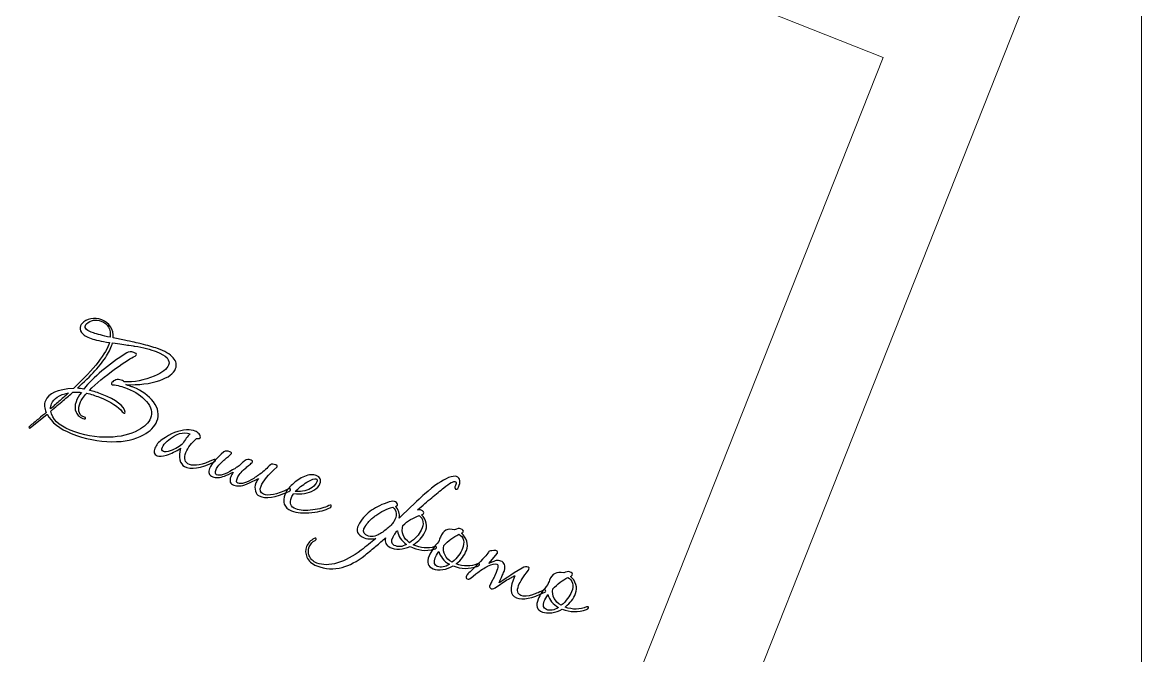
# Model space of a CAD drawing. Header units: centimetres. Extents: x -32 to 84, y -99 to 5.
# Drawn here: x -16.02 to -11, y -75.98 to -73.14 of the extents above; entities that cross this region are included whole.
import ezdxf

# ---------------------------------------------------------------- set-up
doc = ezdxf.new("R2010")
doc.units = ezdxf.units.CM
doc.header["$MEASUREMENT"] = 0
doc.layers.add('layer 1', color=7, linetype='Continuous')

msp = doc.modelspace()

# ---------------------------------------------------------------- linework, layer by layer
at = {"layer": 'layer 1', "color": 250, "lineweight": 18}
for points in [[(-30.00319, -65.6873), (-30.00319, -65.6873), (-11.00319, -65.6873), (-11.00319, -65.6873), (-11.00319, -65.6873), (-11.00319, -65.6873), (-11.00319, -84.6873), (-11.00319, -84.6873), (-11.00319, -84.6873), (-11.00319, -84.6873), (-30.00319, -84.6873), (-30.00319, -84.6873), (-30.00319, -84.6873), (-30.00319, -84.6873), (-30.00319, -65.6873), (-30.00319, -65.6873)], [(-18.00672, -70.40423), (-18.00672, -70.40423), (-11.49789, -72.98013), (-11.49789, -72.98013), (-11.49789, -72.98013), (-11.49789, -72.98013), (-14.44177, -80.41878), (-14.44177, -80.41878), (-14.44177, -80.41878), (-14.44177, -80.41878), (-20.9506, -77.84289), (-20.9506, -77.84289), (-20.9506, -77.84289), (-20.9506, -77.84289), (-18.00672, -70.40423), (-18.00672, -70.40423)], [(-17.74102, -71.09163), (-17.74102, -71.09163), (-12.16203, -73.29954), (-12.16203, -73.29954), (-12.16203, -73.29954), (-12.16203, -73.29954), (-14.36994, -78.87853), (-14.36994, -78.87853), (-14.36994, -78.87853), (-14.36994, -78.87853), (-19.94893, -76.67062), (-19.94893, -76.67062), (-19.94893, -76.67062), (-19.94893, -76.67062), (-17.74102, -71.09163), (-17.74102, -71.09163)]]:
    msp.add_open_spline(points, degree=3, knots=[0, 0, 0, 0, 0.2, 0.2, 0.2, 0.2, 0.4, 0.4, 0.4, 0.4, 0.6, 0.6, 0.6, 0.6, 1, 1, 1, 1], dxfattribs=at)
at = {"layer": 'layer 1', "color": 250}
for points, knots in [([(-15.47806, -74.99353), (-15.51522, -75.01414), (-15.56207, -75.02418), (-15.61861, -75.02366), (-15.61861, -75.02366), (-15.679, -75.02331), (-15.73991, -75.01097), (-15.80133, -74.98667), (-15.80133, -74.98667), (-15.85331, -74.9661), (-15.88933, -74.93712), (-15.90943, -74.89974), (-15.90943, -74.89974), (-15.90943, -74.89974), (-15.98508, -74.96186), (-15.98508, -74.96186), (-15.98508, -74.96186), (-15.9869, -74.96325), (-15.9885, -74.96304), (-15.98989, -74.96122), (-15.98989, -74.96122), (-15.99177, -74.95963), (-15.99175, -74.95796), (-15.98979, -74.95622), (-15.98979, -74.95622), (-15.97524, -74.9439), (-15.96159, -74.93249), (-15.94881, -74.92199), (-15.94881, -74.92199), (-15.93604, -74.91149), (-15.92427, -74.90165), (-15.91348, -74.89246), (-15.91348, -74.89246), (-15.92234, -74.87341), (-15.92359, -74.85588), (-15.91727, -74.8399), (-15.91727, -74.8399), (-15.90432, -74.80718), (-15.86252, -74.78863), (-15.79184, -74.78423), (-15.79184, -74.78423), (-15.69758, -74.69585), (-15.64373, -74.6272), (-15.63027, -74.57831), (-15.63027, -74.57831), (-15.66701, -74.57343), (-15.69435, -74.56765), (-15.7123, -74.56097), (-15.7123, -74.56097), (-15.73295, -74.55364), (-15.74717, -74.54444), (-15.75497, -74.53336), (-15.75497, -74.53336), (-15.76198, -74.52345), (-15.76347, -74.5134), (-15.75944, -74.50322), (-15.75944, -74.50322), (-15.75786, -74.49923), (-15.75569, -74.49587), (-15.75295, -74.49318), (-15.75295, -74.49318), (-15.74341, -74.48182), (-15.73039, -74.47468), (-15.71388, -74.47176), (-15.71388, -74.47176), (-15.69739, -74.46882), (-15.68096, -74.4706), (-15.6646, -74.47708), (-15.6646, -74.47708), (-15.62862, -74.49131), (-15.61154, -74.51824), (-15.61335, -74.55789), (-15.61335, -74.55789), (-15.61335, -74.55789), (-15.56268, -74.56848), (-15.56268, -74.56848), (-15.56268, -74.56848), (-15.52964, -74.57525), (-15.50469, -74.58072), (-15.48783, -74.58486), (-15.48783, -74.58486), (-15.47366, -74.58836), (-15.46055, -74.59188), (-15.4485, -74.59538), (-15.4485, -74.59538), (-15.43643, -74.5989), (-15.42516, -74.60231), (-15.4147, -74.60561), (-15.4147, -74.60561), (-15.38164, -74.61658), (-15.35814, -74.63052), (-15.34422, -74.64736), (-15.34422, -74.64736), (-15.33059, -74.66286), (-15.32707, -74.67896), (-15.33369, -74.69568), (-15.33369, -74.69568), (-15.34246, -74.71784), (-15.36603, -74.73542), (-15.40438, -74.74841), (-15.40438, -74.74841), (-15.4483, -74.76381), (-15.49891, -74.77006), (-15.55619, -74.76715), (-15.55619, -74.76715), (-15.55524, -74.76795), (-15.55331, -74.76891), (-15.55041, -74.77006), (-15.55041, -74.77006), (-15.54591, -74.77142), (-15.54144, -74.77288), (-15.537, -74.77443), (-15.537, -74.77443), (-15.53257, -74.77597), (-15.52817, -74.7776), (-15.52381, -74.77933), (-15.52381, -74.77933), (-15.48419, -74.795), (-15.45377, -74.81692), (-15.43255, -74.84509), (-15.43255, -74.84509), (-15.41089, -74.87425), (-15.40573, -74.90319), (-15.41709, -74.9319), (-15.41709, -74.9319), (-15.42659, -74.95589), (-15.44691, -74.97643), (-15.47806, -74.99353)], [0, 0, 0, 0, 0.030303, 0.030303, 0.030303, 0.030303, 0.0606061, 0.0606061, 0.0606061, 0.0606061, 0.0909091, 0.0909091, 0.0909091, 0.0909091, 0.1212121, 0.1212121, 0.1212121, 0.1212121, 0.1515152, 0.1515152, 0.1515152, 0.1515152, 0.1818182, 0.1818182, 0.1818182, 0.1818182, 0.2121212, 0.2121212, 0.2121212, 0.2121212, 0.2424242, 0.2424242, 0.2424242, 0.2424242, 0.2727273, 0.2727273, 0.2727273, 0.2727273, 0.3030303, 0.3030303, 0.3030303, 0.3030303, 0.3333333, 0.3333333, 0.3333333, 0.3333333, 0.3636364, 0.3636364, 0.3636364, 0.3636364, 0.3939394, 0.3939394, 0.3939394, 0.3939394, 0.4242424, 0.4242424, 0.4242424, 0.4242424, 0.4545455, 0.4545455, 0.4545455, 0.4545455, 0.4848485, 0.4848485, 0.4848485, 0.4848485, 0.5151515, 0.5151515, 0.5151515, 0.5151515, 0.5454545, 0.5454545, 0.5454545, 0.5454545, 0.5757576, 0.5757576, 0.5757576, 0.5757576, 0.6060606, 0.6060606, 0.6060606, 0.6060606, 0.6363636, 0.6363636, 0.6363636, 0.6363636, 0.6666667, 0.6666667, 0.6666667, 0.6666667, 0.6969697, 0.6969697, 0.6969697, 0.6969697, 0.7272727, 0.7272727, 0.7272727, 0.7272727, 0.7575758, 0.7575758, 0.7575758, 0.7575758, 0.7878788, 0.7878788, 0.7878788, 0.7878788, 0.8181818, 0.8181818, 0.8181818, 0.8181818, 0.8484848, 0.8484848, 0.8484848, 0.8484848, 0.8787879, 0.8787879, 0.8787879, 0.8787879, 0.9090909, 0.9090909, 0.9090909, 0.9090909, 0.9393939, 0.9393939, 0.9393939, 0.9393939, 1, 1, 1, 1]), ([(-15.62621, -74.55532), (-15.62394, -74.5188), (-15.63772, -74.49465), (-15.66752, -74.48285), (-15.66752, -74.48285), (-15.69224, -74.47307), (-15.71382, -74.47714), (-15.73226, -74.49506), (-15.73226, -74.49506), (-15.73471, -74.49704), (-15.73645, -74.49929), (-15.73745, -74.50184), (-15.73745, -74.50184), (-15.74263, -74.51492), (-15.73087, -74.52608), (-15.70216, -74.53535), (-15.70216, -74.53535), (-15.69366, -74.53829), (-15.68321, -74.54137), (-15.67083, -74.5446), (-15.67083, -74.5446), (-15.65844, -74.54782), (-15.64357, -74.55139), (-15.62621, -74.55532)], [0, 0, 0, 0, 0.1428571, 0.1428571, 0.1428571, 0.1428571, 0.2857143, 0.2857143, 0.2857143, 0.2857143, 0.4285714, 0.4285714, 0.4285714, 0.4285714, 0.5714286, 0.5714286, 0.5714286, 0.5714286, 0.7142857, 0.7142857, 0.7142857, 0.7142857, 1, 1, 1, 1]), ([(-15.77398, -74.78373), (-15.76535, -74.78421), (-15.75575, -74.78548), (-15.74522, -74.78754), (-15.74522, -74.78754), (-15.70115, -74.73353), (-15.637, -74.67926), (-15.55279, -74.62472), (-15.55279, -74.62472), (-15.54331, -74.61881), (-15.53257, -74.61822), (-15.52057, -74.62297), (-15.52057, -74.62297), (-15.51148, -74.62657), (-15.5078, -74.63055), (-15.50953, -74.63491), (-15.50953, -74.63491), (-15.51025, -74.63673), (-15.51213, -74.6383), (-15.51518, -74.63961), (-15.51518, -74.63961), (-15.5314, -74.64664), (-15.56041, -74.66522), (-15.60218, -74.69535), (-15.60218, -74.69535), (-15.65154, -74.73088), (-15.69073, -74.7635), (-15.71973, -74.79323), (-15.71973, -74.79323), (-15.71007, -74.79536), (-15.70058, -74.79796), (-15.69129, -74.80101), (-15.69129, -74.80101), (-15.68199, -74.80406), (-15.67261, -74.80746), (-15.66316, -74.8112), (-15.66316, -74.8112), (-15.59919, -74.83651), (-15.56476, -74.86317), (-15.55987, -74.89117), (-15.55987, -74.89117), (-15.55971, -74.89501), (-15.56134, -74.89647), (-15.56476, -74.89554), (-15.56476, -74.89554), (-15.56802, -74.89425), (-15.57065, -74.89237), (-15.57261, -74.8899), (-15.57261, -74.8899), (-15.58903, -74.86659), (-15.62305, -74.84473), (-15.67465, -74.82431), (-15.67465, -74.82431), (-15.68447, -74.82042), (-15.69411, -74.81692), (-15.7036, -74.81379), (-15.7036, -74.81379), (-15.71307, -74.81067), (-15.72247, -74.80811), (-15.73177, -74.80612), (-15.73177, -74.80612), (-15.7468, -74.82287), (-15.75662, -74.83705), (-15.76122, -74.84868), (-15.76122, -74.84868), (-15.76691, -74.86198), (-15.7689, -74.87444), (-15.76718, -74.88604), (-15.76718, -74.88604), (-15.7654, -74.89852), (-15.75923, -74.90685), (-15.74869, -74.91102), (-15.74869, -74.91102), (-15.74615, -74.91202), (-15.74408, -74.91264), (-15.74248, -74.91285), (-15.74248, -74.91285), (-15.73732, -74.91363), (-15.73554, -74.91602), (-15.73712, -74.92002), (-15.73712, -74.92002), (-15.7377, -74.92147), (-15.73958, -74.92198), (-15.74277, -74.92156), (-15.74277, -74.92156), (-15.76102, -74.9156), (-15.77328, -74.9057), (-15.77957, -74.89186), (-15.77957, -74.89186), (-15.78587, -74.87802), (-15.78593, -74.86223), (-15.77975, -74.8445), (-15.77975, -74.8445), (-15.77522, -74.832), (-15.76733, -74.81789), (-15.75606, -74.80218), (-15.75606, -74.80218), (-15.76208, -74.80147), (-15.76822, -74.80104), (-15.77446, -74.80088), (-15.77446, -74.80088), (-15.78071, -74.80072), (-15.78713, -74.80102), (-15.79374, -74.80177), (-15.79374, -74.80177), (-15.80646, -74.8127), (-15.82109, -74.8252), (-15.83759, -74.83927), (-15.83759, -74.83927), (-15.85408, -74.85334), (-15.87264, -74.8689), (-15.89325, -74.88597), (-15.89325, -74.88597), (-15.8871, -74.92245), (-15.85822, -74.9509), (-15.8066, -74.97133), (-15.8066, -74.97133), (-15.74773, -74.99463), (-15.68959, -75.00546), (-15.63218, -75.00379), (-15.63218, -75.00379), (-15.58073, -75.0023), (-15.537, -74.99164), (-15.501, -74.97184), (-15.501, -74.97184), (-15.47217, -74.95635), (-15.45373, -74.93843), (-15.44567, -74.91808), (-15.44567, -74.91808), (-15.43604, -74.89373), (-15.44227, -74.86856), (-15.46435, -74.84259), (-15.46435, -74.84259), (-15.48469, -74.81857), (-15.51321, -74.79929), (-15.54992, -74.78476), (-15.54992, -74.78476), (-15.57208, -74.77599), (-15.59406, -74.77044), (-15.61584, -74.76813), (-15.61584, -74.76813), (-15.62065, -74.76749), (-15.62224, -74.76518), (-15.62066, -74.76118), (-15.62066, -74.76118), (-15.6198, -74.75899), (-15.61806, -74.75674), (-15.61547, -74.7544), (-15.61547, -74.7544), (-15.61286, -74.75207), (-15.60987, -74.7501), (-15.6065, -74.7485), (-15.6065, -74.7485), (-15.60313, -74.74689), (-15.59942, -74.74573), (-15.59535, -74.74502), (-15.59535, -74.74502), (-15.59129, -74.74432), (-15.58737, -74.74451), (-15.58359, -74.74558), (-15.58359, -74.74558), (-15.57408, -74.74808), (-15.56767, -74.75104), (-15.5644, -74.75444), (-15.5644, -74.75444), (-15.51939, -74.75755), (-15.47424, -74.74914), (-15.42895, -74.72922), (-15.42895, -74.72922), (-15.39293, -74.71364), (-15.37154, -74.6973), (-15.36478, -74.68022), (-15.36478, -74.68022), (-15.35586, -74.65768), (-15.37431, -74.63736), (-15.42009, -74.61924), (-15.42009, -74.61924), (-15.43297, -74.61457), (-15.44748, -74.61007), (-15.46364, -74.60578), (-15.46364, -74.60578), (-15.4798, -74.60149), (-15.49758, -74.59782), (-15.51697, -74.59476), (-15.51697, -74.59476), (-15.51785, -74.59484), (-15.52659, -74.59359), (-15.54323, -74.591), (-15.54323, -74.591), (-15.55986, -74.58841), (-15.58433, -74.58492), (-15.61665, -74.58054), (-15.61665, -74.58054), (-15.62108, -74.59812), (-15.62982, -74.61758), (-15.64289, -74.63888), (-15.64289, -74.63888), (-15.6688, -74.67992), (-15.71249, -74.7282), (-15.77398, -74.78373)], [0, 0, 0, 0, 0.0196078, 0.0196078, 0.0196078, 0.0196078, 0.0392157, 0.0392157, 0.0392157, 0.0392157, 0.0588235, 0.0588235, 0.0588235, 0.0588235, 0.0784314, 0.0784314, 0.0784314, 0.0784314, 0.0980392, 0.0980392, 0.0980392, 0.0980392, 0.1176471, 0.1176471, 0.1176471, 0.1176471, 0.1372549, 0.1372549, 0.1372549, 0.1372549, 0.1568627, 0.1568627, 0.1568627, 0.1568627, 0.1764706, 0.1764706, 0.1764706, 0.1764706, 0.1960784, 0.1960784, 0.1960784, 0.1960784, 0.2156863, 0.2156863, 0.2156863, 0.2156863, 0.2352941, 0.2352941, 0.2352941, 0.2352941, 0.254902, 0.254902, 0.254902, 0.254902, 0.2745098, 0.2745098, 0.2745098, 0.2745098, 0.2941176, 0.2941176, 0.2941176, 0.2941176, 0.3137255, 0.3137255, 0.3137255, 0.3137255, 0.3333333, 0.3333333, 0.3333333, 0.3333333, 0.3529412, 0.3529412, 0.3529412, 0.3529412, 0.372549, 0.372549, 0.372549, 0.372549, 0.3921569, 0.3921569, 0.3921569, 0.3921569, 0.4117647, 0.4117647, 0.4117647, 0.4117647, 0.4313725, 0.4313725, 0.4313725, 0.4313725, 0.4509804, 0.4509804, 0.4509804, 0.4509804, 0.4705882, 0.4705882, 0.4705882, 0.4705882, 0.4901961, 0.4901961, 0.4901961, 0.4901961, 0.5098039, 0.5098039, 0.5098039, 0.5098039, 0.5294118, 0.5294118, 0.5294118, 0.5294118, 0.5490196, 0.5490196, 0.5490196, 0.5490196, 0.5686275, 0.5686275, 0.5686275, 0.5686275, 0.5882353, 0.5882353, 0.5882353, 0.5882353, 0.6078431, 0.6078431, 0.6078431, 0.6078431, 0.627451, 0.627451, 0.627451, 0.627451, 0.6470588, 0.6470588, 0.6470588, 0.6470588, 0.6666667, 0.6666667, 0.6666667, 0.6666667, 0.6862745, 0.6862745, 0.6862745, 0.6862745, 0.7058824, 0.7058824, 0.7058824, 0.7058824, 0.7254902, 0.7254902, 0.7254902, 0.7254902, 0.745098, 0.745098, 0.745098, 0.745098, 0.7647059, 0.7647059, 0.7647059, 0.7647059, 0.7843137, 0.7843137, 0.7843137, 0.7843137, 0.8039216, 0.8039216, 0.8039216, 0.8039216, 0.8235294, 0.8235294, 0.8235294, 0.8235294, 0.8431373, 0.8431373, 0.8431373, 0.8431373, 0.8627451, 0.8627451, 0.8627451, 0.8627451, 0.8823529, 0.8823529, 0.8823529, 0.8823529, 0.9019608, 0.9019608, 0.9019608, 0.9019608, 0.9215686, 0.9215686, 0.9215686, 0.9215686, 0.9411765, 0.9411765, 0.9411765, 0.9411765, 0.9607843, 0.9607843, 0.9607843, 0.9607843, 1, 1, 1, 1]), ([(-15.81375, -74.80457), (-15.85495, -74.81306), (-15.88043, -74.82967), (-15.89022, -74.85438), (-15.89022, -74.85438), (-15.8928, -74.86092), (-15.89402, -74.86822), (-15.89384, -74.87628), (-15.89384, -74.87628), (-15.87901, -74.86324), (-15.86483, -74.85077), (-15.8513, -74.83889), (-15.8513, -74.83889), (-15.83777, -74.82701), (-15.82525, -74.81557), (-15.81375, -74.80457)], [0, 0, 0, 0, 0.2, 0.2, 0.2, 0.2, 0.4, 0.4, 0.4, 0.4, 0.6, 0.6, 0.6, 0.6, 1, 1, 1, 1]), ([(-15.1609, -75.11463), (-15.22126, -75.14287), (-15.26569, -75.14946), (-15.2942, -75.1344), (-15.2942, -75.1344), (-15.30358, -75.12942), (-15.31029, -75.11983), (-15.31433, -75.10562), (-15.31433, -75.10562), (-15.31781, -75.08996), (-15.31678, -75.07249), (-15.31126, -75.05324), (-15.31126, -75.05324), (-15.32191, -75.05995), (-15.33232, -75.06581), (-15.3425, -75.07083), (-15.3425, -75.07083), (-15.35268, -75.07584), (-15.36306, -75.08003), (-15.37364, -75.08341), (-15.37364, -75.08341), (-15.39278, -75.08929), (-15.40708, -75.09035), (-15.41653, -75.08661), (-15.41653, -75.08661), (-15.42997, -75.08129), (-15.43332, -75.0701), (-15.42655, -75.05301), (-15.42655, -75.05301), (-15.4208, -75.03847), (-15.40975, -75.02541), (-15.39338, -75.0138), (-15.39338, -75.0138), (-15.35552, -74.98717), (-15.31914, -74.97277), (-15.28424, -74.97062), (-15.28424, -74.97062), (-15.26921, -74.96984), (-15.25625, -74.97161), (-15.24536, -74.97592), (-15.24536, -74.97592), (-15.24244, -74.97707), (-15.23944, -74.97878), (-15.23635, -74.98105), (-15.23635, -74.98105), (-15.23325, -74.98333), (-15.23049, -74.9859), (-15.22804, -74.98876), (-15.22804, -74.98876), (-15.2256, -74.99161), (-15.22382, -74.99453), (-15.22268, -74.99749), (-15.22268, -74.99749), (-15.22155, -75.00047), (-15.22155, -75.00341), (-15.2227, -75.00632), (-15.2227, -75.00632), (-15.22313, -75.00741), (-15.22417, -75.00815), (-15.22579, -75.00856), (-15.22579, -75.00856), (-15.22743, -75.00897), (-15.22917, -75.00912), (-15.23102, -75.00902), (-15.23102, -75.00902), (-15.23287, -75.00891), (-15.23467, -75.00894), (-15.23641, -75.00909), (-15.23641, -75.00909), (-15.23816, -75.00924), (-15.2391, -75.0095), (-15.23924, -75.00986), (-15.23924, -75.00986), (-15.26232, -75.02889), (-15.27825, -75.04949), (-15.28703, -75.07166), (-15.28703, -75.07166), (-15.29796, -75.09928), (-15.2927, -75.11733), (-15.27126, -75.12582), (-15.27126, -75.12582), (-15.24873, -75.13473), (-15.21344, -75.12789), (-15.1654, -75.10529), (-15.1654, -75.10529), (-15.16155, -75.10302), (-15.15837, -75.10239), (-15.15582, -75.1034), (-15.15582, -75.1034), (-15.15401, -75.10412), (-15.15359, -75.10575), (-15.1546, -75.1083), (-15.1546, -75.1083), (-15.15575, -75.11121), (-15.15785, -75.11332), (-15.1609, -75.11463)], [0, 0, 0, 0, 0.04, 0.04, 0.04, 0.04, 0.08, 0.08, 0.08, 0.08, 0.12, 0.12, 0.12, 0.12, 0.16, 0.16, 0.16, 0.16, 0.2, 0.2, 0.2, 0.2, 0.24, 0.24, 0.24, 0.24, 0.28, 0.28, 0.28, 0.28, 0.32, 0.32, 0.32, 0.32, 0.36, 0.36, 0.36, 0.36, 0.4, 0.4, 0.4, 0.4, 0.44, 0.44, 0.44, 0.44, 0.48, 0.48, 0.48, 0.48, 0.52, 0.52, 0.52, 0.52, 0.56, 0.56, 0.56, 0.56, 0.6, 0.6, 0.6, 0.6, 0.64, 0.64, 0.64, 0.64, 0.68, 0.68, 0.68, 0.68, 0.72, 0.72, 0.72, 0.72, 0.76, 0.76, 0.76, 0.76, 0.8, 0.8, 0.8, 0.8, 0.84, 0.84, 0.84, 0.84, 0.88, 0.88, 0.88, 0.88, 0.92, 0.92, 0.92, 0.92, 1, 1, 1, 1]), ([(-15.26816, -74.98896), (-15.29804, -74.97629), (-15.33237, -74.98709), (-15.37115, -75.02134), (-15.37115, -75.02134), (-15.38194, -75.03053), (-15.38911, -75.03966), (-15.39271, -75.04875), (-15.39271, -75.04875), (-15.39659, -75.05856), (-15.39509, -75.06483), (-15.38818, -75.06757), (-15.38818, -75.06757), (-15.38164, -75.07016), (-15.37138, -75.06918), (-15.35738, -75.06462), (-15.35738, -75.06462), (-15.33216, -75.05611), (-15.31347, -75.04501), (-15.30132, -75.03132), (-15.30132, -75.03132), (-15.29159, -75.01415), (-15.28053, -75.00003), (-15.26816, -74.98896)], [0, 0, 0, 0, 0.1428571, 0.1428571, 0.1428571, 0.1428571, 0.2857143, 0.2857143, 0.2857143, 0.2857143, 0.4285714, 0.4285714, 0.4285714, 0.4285714, 0.5714286, 0.5714286, 0.5714286, 0.5714286, 0.7142857, 0.7142857, 0.7142857, 0.7142857, 1, 1, 1, 1]), ([(-14.88013, -75.1381), (-14.91776, -75.17156), (-14.94118, -75.19992), (-14.95038, -75.22317), (-14.95038, -75.22317), (-14.95757, -75.24134), (-14.95389, -75.25331), (-14.93935, -75.25906), (-14.93935, -75.25906), (-14.91646, -75.26812), (-14.88016, -75.26085), (-14.83045, -75.23721), (-14.83045, -75.23721), (-14.82589, -75.23524), (-14.82251, -75.23468), (-14.82034, -75.23555), (-14.82034, -75.23555), (-14.81852, -75.23627), (-14.81812, -75.23789), (-14.81913, -75.24044), (-14.81913, -75.24044), (-14.82027, -75.24335), (-14.82255, -75.24538), (-14.82595, -75.24656), (-14.82595, -75.24656), (-14.88595, -75.27495), (-14.93027, -75.28178), (-14.95892, -75.26708), (-14.95892, -75.26708), (-14.96642, -75.2637), (-14.97185, -75.25671), (-14.97522, -75.24613), (-14.97522, -75.24613), (-14.97941, -75.23439), (-14.97883, -75.2218), (-14.9735, -75.20834), (-14.9735, -75.20834), (-14.97121, -75.20254), (-14.96757, -75.19598), (-14.96258, -75.18871), (-14.96258, -75.18871), (-15.00163, -75.20982), (-15.02978, -75.22096), (-15.04705, -75.22212), (-15.04705, -75.22212), (-15.05737, -75.22266), (-15.06579, -75.22164), (-15.07233, -75.21905), (-15.07233, -75.21905), (-15.08904, -75.21243), (-15.09366, -75.19968), (-15.08618, -75.18078), (-15.08618, -75.18078), (-15.08402, -75.17533), (-15.08024, -75.16841), (-15.07483, -75.16004), (-15.07483, -75.16004), (-15.10489, -75.17548), (-15.12725, -75.18365), (-15.14192, -75.18458), (-15.14192, -75.18458), (-15.15222, -75.18512), (-15.16064, -75.1841), (-15.16718, -75.18151), (-15.16718, -75.18151), (-15.18391, -75.17489), (-15.18852, -75.16214), (-15.18104, -75.14324), (-15.18104, -75.14324), (-15.17299, -75.12288), (-15.15152, -75.09838), (-15.11664, -75.06973), (-15.11664, -75.06973), (-15.11042, -75.06462), (-15.1015, -75.06437), (-15.08986, -75.06898), (-15.08986, -75.06898), (-15.08295, -75.07171), (-15.08142, -75.07526), (-15.08524, -75.07963), (-15.08524, -75.07963), (-15.09046, -75.08429), (-15.09569, -75.08874), (-15.10093, -75.09297), (-15.10093, -75.09297), (-15.10618, -75.0972), (-15.11141, -75.10165), (-15.11661, -75.10631), (-15.11661, -75.10631), (-15.1355, -75.12322), (-15.1471, -75.13712), (-15.15142, -75.14803), (-15.15142, -75.14803), (-15.15674, -75.16147), (-15.15612, -75.16949), (-15.14959, -75.17208), (-15.14959, -75.17208), (-15.13432, -75.17812), (-15.11046, -75.17096), (-15.07802, -75.15058), (-15.07802, -75.15058), (-15.07418, -75.14833), (-15.06994, -75.14559), (-15.06531, -75.14238), (-15.06531, -75.14238), (-15.06068, -75.13916), (-15.05529, -75.13563), (-15.04914, -75.13176), (-15.04914, -75.13176), (-15.04545, -75.12776), (-15.04123, -75.12374), (-15.03649, -75.11973), (-15.03649, -75.11973), (-15.03175, -75.11572), (-15.02685, -75.11157), (-15.02179, -75.10727), (-15.02179, -75.10727), (-15.01555, -75.10216), (-15.00663, -75.10192), (-14.995, -75.10652), (-14.995, -75.10652), (-14.9881, -75.10925), (-14.98656, -75.1128), (-14.99039, -75.11717), (-14.99039, -75.11717), (-14.9956, -75.12183), (-15.00083, -75.12629), (-15.00607, -75.13051), (-15.00607, -75.13051), (-15.01132, -75.13474), (-15.01655, -75.13919), (-15.02176, -75.14384), (-15.02176, -75.14384), (-15.04064, -75.16076), (-15.05224, -75.17467), (-15.05656, -75.18557), (-15.05656, -75.18557), (-15.06188, -75.19902), (-15.06127, -75.20703), (-15.05472, -75.20962), (-15.05472, -75.20962), (-15.03946, -75.21566), (-15.01561, -75.20849), (-14.98316, -75.18813), (-14.98316, -75.18813), (-14.97853, -75.18492), (-14.97389, -75.18171), (-14.96926, -75.1785), (-14.96926, -75.1785), (-14.96463, -75.17529), (-14.96, -75.17208), (-14.95537, -75.16887), (-14.95537, -75.16887), (-14.93857, -75.15617), (-14.92295, -75.14218), (-14.90848, -75.12688), (-14.90848, -75.12688), (-14.90247, -75.12338), (-14.89438, -75.12364), (-14.8842, -75.12767), (-14.8842, -75.12767), (-14.87875, -75.12983), (-14.8766, -75.13236), (-14.87775, -75.13527), (-14.87775, -75.13527), (-14.87804, -75.13599), (-14.87883, -75.13694), (-14.88013, -75.1381)], [0, 0, 0, 0, 0.0232558, 0.0232558, 0.0232558, 0.0232558, 0.0465116, 0.0465116, 0.0465116, 0.0465116, 0.0697674, 0.0697674, 0.0697674, 0.0697674, 0.0930233, 0.0930233, 0.0930233, 0.0930233, 0.1162791, 0.1162791, 0.1162791, 0.1162791, 0.1395349, 0.1395349, 0.1395349, 0.1395349, 0.1627907, 0.1627907, 0.1627907, 0.1627907, 0.1860465, 0.1860465, 0.1860465, 0.1860465, 0.2093023, 0.2093023, 0.2093023, 0.2093023, 0.2325581, 0.2325581, 0.2325581, 0.2325581, 0.255814, 0.255814, 0.255814, 0.255814, 0.2790698, 0.2790698, 0.2790698, 0.2790698, 0.3023256, 0.3023256, 0.3023256, 0.3023256, 0.3255814, 0.3255814, 0.3255814, 0.3255814, 0.3488372, 0.3488372, 0.3488372, 0.3488372, 0.372093, 0.372093, 0.372093, 0.372093, 0.3953488, 0.3953488, 0.3953488, 0.3953488, 0.4186047, 0.4186047, 0.4186047, 0.4186047, 0.4418605, 0.4418605, 0.4418605, 0.4418605, 0.4651163, 0.4651163, 0.4651163, 0.4651163, 0.4883721, 0.4883721, 0.4883721, 0.4883721, 0.5116279, 0.5116279, 0.5116279, 0.5116279, 0.5348837, 0.5348837, 0.5348837, 0.5348837, 0.5581395, 0.5581395, 0.5581395, 0.5581395, 0.5813953, 0.5813953, 0.5813953, 0.5813953, 0.6046512, 0.6046512, 0.6046512, 0.6046512, 0.627907, 0.627907, 0.627907, 0.627907, 0.6511628, 0.6511628, 0.6511628, 0.6511628, 0.6744186, 0.6744186, 0.6744186, 0.6744186, 0.6976744, 0.6976744, 0.6976744, 0.6976744, 0.7209302, 0.7209302, 0.7209302, 0.7209302, 0.744186, 0.744186, 0.744186, 0.744186, 0.7674419, 0.7674419, 0.7674419, 0.7674419, 0.7906977, 0.7906977, 0.7906977, 0.7906977, 0.8139535, 0.8139535, 0.8139535, 0.8139535, 0.8372093, 0.8372093, 0.8372093, 0.8372093, 0.8604651, 0.8604651, 0.8604651, 0.8604651, 0.8837209, 0.8837209, 0.8837209, 0.8837209, 0.9069767, 0.9069767, 0.9069767, 0.9069767, 0.9302326, 0.9302326, 0.9302326, 0.9302326, 0.9534884, 0.9534884, 0.9534884, 0.9534884, 1, 1, 1, 1]), ([(-14.64192, -75.32002), (-14.66133, -75.33084), (-14.68809, -75.33791), (-14.72219, -75.34123), (-14.72219, -75.34123), (-14.75991, -75.34522), (-14.79041, -75.3426), (-14.81366, -75.33339), (-14.81366, -75.33339), (-14.84746, -75.32002), (-14.85703, -75.29479), (-14.84236, -75.25773), (-14.84236, -75.25773), (-14.83704, -75.24428), (-14.82617, -75.23008), (-14.80974, -75.21515), (-14.80974, -75.21515), (-14.79289, -75.19912), (-14.77497, -75.18729), (-14.75598, -75.17968), (-14.75598, -75.17968), (-14.73446, -75.17096), (-14.71679, -75.16933), (-14.70298, -75.1748), (-14.70298, -75.1748), (-14.6848, -75.18199), (-14.67925, -75.1945), (-14.68629, -75.2123), (-14.68629, -75.2123), (-14.69061, -75.22321), (-14.69993, -75.23296), (-14.71427, -75.24158), (-14.71427, -75.24158), (-14.73919, -75.25567), (-14.76923, -75.2604), (-14.80437, -75.25573), (-14.80437, -75.25573), (-14.80827, -75.26134), (-14.81159, -75.26759), (-14.81432, -75.27449), (-14.81432, -75.27449), (-14.8241, -75.29921), (-14.81755, -75.3161), (-14.79464, -75.32517), (-14.79464, -75.32517), (-14.77647, -75.33236), (-14.75099, -75.33382), (-14.7182, -75.32957), (-14.7182, -75.32957), (-14.70311, -75.32754), (-14.68969, -75.32498), (-14.67794, -75.32185), (-14.67794, -75.32185), (-14.6662, -75.31872), (-14.65587, -75.31492), (-14.64696, -75.31047), (-14.64696, -75.31047), (-14.63717, -75.30593), (-14.63358, -75.30693), (-14.63617, -75.31347), (-14.63617, -75.31347), (-14.63703, -75.31565), (-14.63895, -75.31784), (-14.64192, -75.32002)], [0, 0, 0, 0, 0.0588235, 0.0588235, 0.0588235, 0.0588235, 0.1176471, 0.1176471, 0.1176471, 0.1176471, 0.1764706, 0.1764706, 0.1764706, 0.1764706, 0.2352941, 0.2352941, 0.2352941, 0.2352941, 0.2941176, 0.2941176, 0.2941176, 0.2941176, 0.3529412, 0.3529412, 0.3529412, 0.3529412, 0.4117647, 0.4117647, 0.4117647, 0.4117647, 0.4705882, 0.4705882, 0.4705882, 0.4705882, 0.5294118, 0.5294118, 0.5294118, 0.5294118, 0.5882353, 0.5882353, 0.5882353, 0.5882353, 0.6470588, 0.6470588, 0.6470588, 0.6470588, 0.7058824, 0.7058824, 0.7058824, 0.7058824, 0.7647059, 0.7647059, 0.7647059, 0.7647059, 0.8235294, 0.8235294, 0.8235294, 0.8235294, 0.8823529, 0.8823529, 0.8823529, 0.8823529, 1, 1, 1, 1]), ([(-14.72194, -75.22909), (-14.71043, -75.22019), (-14.70303, -75.21156), (-14.69972, -75.2032), (-14.69972, -75.2032), (-14.69713, -75.19666), (-14.69801, -75.19253), (-14.70237, -75.19081), (-14.70237, -75.19081), (-14.71001, -75.18778), (-14.72408, -75.19251), (-14.74457, -75.205), (-14.74457, -75.205), (-14.76484, -75.218), (-14.78239, -75.23207), (-14.79721, -75.24721), (-14.79721, -75.24721), (-14.76491, -75.24949), (-14.73982, -75.24345), (-14.72194, -75.22909)], [0, 0, 0, 0, 0.1666667, 0.1666667, 0.1666667, 0.1666667, 0.3333333, 0.3333333, 0.3333333, 0.3333333, 0.5, 0.5, 0.5, 0.5, 0.6666667, 0.6666667, 0.6666667, 0.6666667, 1, 1, 1, 1]), ([(-14.2271, -75.35052), (-14.2271, -75.35052), (-14.23048, -75.35107), (-14.23048, -75.35107), (-14.23048, -75.35107), (-14.22006, -75.36192), (-14.21334, -75.37467), (-14.2103, -75.38932), (-14.2103, -75.38932), (-14.20728, -75.40398), (-14.20908, -75.41755), (-14.21571, -75.43006), (-14.21571, -75.43006), (-14.22695, -75.4521), (-14.2438, -75.47022), (-14.26625, -75.48446), (-14.26625, -75.48446), (-14.26625, -75.48446), (-14.2682, -75.48622), (-14.2682, -75.48622), (-14.2682, -75.48622), (-14.23526, -75.50177), (-14.20335, -75.50451), (-14.17246, -75.49446), (-14.17246, -75.49446), (-14.17008, -75.49373), (-14.16779, -75.49379), (-14.16561, -75.49466), (-14.16561, -75.49466), (-14.16372, -75.49625), (-14.16338, -75.49806), (-14.16461, -75.5001), (-14.16461, -75.5001), (-14.16612, -75.50286), (-14.16946, -75.50491), (-14.1746, -75.50623), (-14.1746, -75.50623), (-14.21202, -75.5158), (-14.24775, -75.51155), (-14.28178, -75.49344), (-14.28178, -75.49344), (-14.29765, -75.50062), (-14.31384, -75.50462), (-14.33034, -75.50544), (-14.33034, -75.50544), (-14.34686, -75.50626), (-14.36072, -75.50383), (-14.37191, -75.49813), (-14.37191, -75.49813), (-14.39045, -75.4887), (-14.39715, -75.47428), (-14.39199, -75.45487), (-14.39199, -75.45487), (-14.40567, -75.46711), (-14.42012, -75.47947), (-14.43535, -75.49195), (-14.43535, -75.49195), (-14.45059, -75.50442), (-14.46678, -75.51797), (-14.48393, -75.53262), (-14.48393, -75.53262), (-14.5204, -75.56106), (-14.55459, -75.57947), (-14.5865, -75.58787), (-14.5865, -75.58787), (-14.62421, -75.59817), (-14.66232, -75.59569), (-14.70085, -75.58045), (-14.70085, -75.58045), (-14.72265, -75.57182), (-14.73729, -75.55888), (-14.74475, -75.54164), (-14.74475, -75.54164), (-14.75207, -75.52613), (-14.75249, -75.51019), (-14.74602, -75.49385), (-14.74602, -75.49385), (-14.73984, -75.47822), (-14.72841, -75.46634), (-14.71174, -75.45822), (-14.71174, -75.45822), (-14.70942, -75.45662), (-14.70718, -75.45625), (-14.70499, -75.45711), (-14.70499, -75.45711), (-14.70282, -75.45797), (-14.70223, -75.45967), (-14.70324, -75.46222), (-14.70324, -75.46222), (-14.70367, -75.46332), (-14.70536, -75.46496), (-14.70833, -75.46714), (-14.70833, -75.46714), (-14.72, -75.47219), (-14.72857, -75.48163), (-14.73404, -75.49543), (-14.73404, -75.49543), (-14.73965, -75.50961), (-14.73988, -75.52296), (-14.73475, -75.53551), (-14.73475, -75.53551), (-14.72926, -75.55028), (-14.71779, -75.56113), (-14.70034, -75.56804), (-14.70034, -75.56804), (-14.67491, -75.5781), (-14.64395, -75.57795), (-14.60747, -75.56759), (-14.60747, -75.56759), (-14.57297, -75.55687), (-14.53769, -75.53783), (-14.50164, -75.51047), (-14.50164, -75.51047), (-14.49049, -75.50144), (-14.47946, -75.49267), (-14.46853, -75.48418), (-14.46853, -75.48418), (-14.45761, -75.47567), (-14.44682, -75.46702), (-14.43619, -75.45819), (-14.43619, -75.45819), (-14.44881, -75.46034), (-14.4608, -75.46064), (-14.47216, -75.45909), (-14.47216, -75.45909), (-14.48352, -75.45754), (-14.49303, -75.45419), (-14.50066, -75.44907), (-14.50066, -75.44907), (-14.52293, -75.43521), (-14.52565, -75.41501), (-14.50884, -75.38846), (-14.50884, -75.38846), (-14.49419, -75.36525), (-14.47624, -75.34619), (-14.455, -75.33126), (-14.455, -75.33126), (-14.43375, -75.31634), (-14.40724, -75.30382), (-14.37549, -75.29368), (-14.37549, -75.29368), (-14.36265, -75.28994), (-14.35355, -75.28976), (-14.34817, -75.29314), (-14.34817, -75.29314), (-14.33965, -75.2982), (-14.33673, -75.30356), (-14.33939, -75.30923), (-14.33939, -75.30923), (-14.33976, -75.30909), (-14.3402, -75.30913), (-14.3407, -75.30934), (-14.3407, -75.30934), (-14.3407, -75.30934), (-14.3482, -75.31394), (-14.3482, -75.31394), (-14.3482, -75.31394), (-14.34054, -75.32117), (-14.33537, -75.32932), (-14.33265, -75.33838), (-14.33265, -75.33838), (-14.32993, -75.34745), (-14.32939, -75.3567), (-14.33102, -75.36614), (-14.33102, -75.36614), (-14.33022, -75.36519), (-14.32918, -75.36414), (-14.32787, -75.36297), (-14.32787, -75.36297), (-14.31768, -75.35314), (-14.31277, -75.34815), (-14.31313, -75.348), (-14.31313, -75.348), (-14.26554, -75.3021), (-14.23375, -75.27223), (-14.21776, -75.25837), (-14.21776, -75.25837), (-14.17471, -75.22077), (-14.13869, -75.19613), (-14.10969, -75.18449), (-14.10969, -75.18449), (-14.0939, -75.17856), (-14.082, -75.17716), (-14.074, -75.18033), (-14.074, -75.18033), (-14.05801, -75.18666), (-14.05505, -75.20255), (-14.06511, -75.22798), (-14.06511, -75.22798), (-14.0672, -75.2322), (-14.06955, -75.23495), (-14.07217, -75.23623), (-14.07217, -75.23623), (-14.07477, -75.23751), (-14.07697, -75.23749), (-14.07875, -75.23614), (-14.07875, -75.23614), (-14.08053, -75.23481), (-14.08148, -75.23243), (-14.08161, -75.22902), (-14.08161, -75.22902), (-14.08173, -75.22562), (-14.08045, -75.22107), (-14.07779, -75.21541), (-14.07779, -75.21541), (-14.07506, -75.2085), (-14.07551, -75.20432), (-14.07914, -75.20288), (-14.07914, -75.20288), (-14.08713, -75.19972), (-14.10441, -75.20886), (-14.13097, -75.2303), (-14.13097, -75.2303), (-14.14769, -75.24386), (-14.16591, -75.25882), (-14.18562, -75.27519), (-14.18562, -75.27519), (-14.20535, -75.29155), (-14.22653, -75.30976), (-14.24918, -75.3298), (-14.24918, -75.3298), (-14.24228, -75.32832), (-14.23673, -75.32863), (-14.23251, -75.33072), (-14.23251, -75.33072), (-14.22262, -75.33548), (-14.21901, -75.34068), (-14.22168, -75.34636), (-14.22168, -75.34636), (-14.22327, -75.34825), (-14.22507, -75.34963), (-14.2271, -75.35052)], [0, 0, 0, 0, 0.0169492, 0.0169492, 0.0169492, 0.0169492, 0.0338983, 0.0338983, 0.0338983, 0.0338983, 0.0508475, 0.0508475, 0.0508475, 0.0508475, 0.0677966, 0.0677966, 0.0677966, 0.0677966, 0.0847458, 0.0847458, 0.0847458, 0.0847458, 0.1016949, 0.1016949, 0.1016949, 0.1016949, 0.1186441, 0.1186441, 0.1186441, 0.1186441, 0.1355932, 0.1355932, 0.1355932, 0.1355932, 0.1525424, 0.1525424, 0.1525424, 0.1525424, 0.1694915, 0.1694915, 0.1694915, 0.1694915, 0.1864407, 0.1864407, 0.1864407, 0.1864407, 0.2033898, 0.2033898, 0.2033898, 0.2033898, 0.220339, 0.220339, 0.220339, 0.220339, 0.2372881, 0.2372881, 0.2372881, 0.2372881, 0.2542373, 0.2542373, 0.2542373, 0.2542373, 0.2711864, 0.2711864, 0.2711864, 0.2711864, 0.2881356, 0.2881356, 0.2881356, 0.2881356, 0.3050847, 0.3050847, 0.3050847, 0.3050847, 0.3220339, 0.3220339, 0.3220339, 0.3220339, 0.3389831, 0.3389831, 0.3389831, 0.3389831, 0.3559322, 0.3559322, 0.3559322, 0.3559322, 0.3728814, 0.3728814, 0.3728814, 0.3728814, 0.3898305, 0.3898305, 0.3898305, 0.3898305, 0.4067797, 0.4067797, 0.4067797, 0.4067797, 0.4237288, 0.4237288, 0.4237288, 0.4237288, 0.440678, 0.440678, 0.440678, 0.440678, 0.4576271, 0.4576271, 0.4576271, 0.4576271, 0.4745763, 0.4745763, 0.4745763, 0.4745763, 0.4915254, 0.4915254, 0.4915254, 0.4915254, 0.5084746, 0.5084746, 0.5084746, 0.5084746, 0.5254237, 0.5254237, 0.5254237, 0.5254237, 0.5423729, 0.5423729, 0.5423729, 0.5423729, 0.559322, 0.559322, 0.559322, 0.559322, 0.5762712, 0.5762712, 0.5762712, 0.5762712, 0.5932203, 0.5932203, 0.5932203, 0.5932203, 0.6101695, 0.6101695, 0.6101695, 0.6101695, 0.6271186, 0.6271186, 0.6271186, 0.6271186, 0.6440678, 0.6440678, 0.6440678, 0.6440678, 0.6610169, 0.6610169, 0.6610169, 0.6610169, 0.6779661, 0.6779661, 0.6779661, 0.6779661, 0.6949153, 0.6949153, 0.6949153, 0.6949153, 0.7118644, 0.7118644, 0.7118644, 0.7118644, 0.7288136, 0.7288136, 0.7288136, 0.7288136, 0.7457627, 0.7457627, 0.7457627, 0.7457627, 0.7627119, 0.7627119, 0.7627119, 0.7627119, 0.779661, 0.779661, 0.779661, 0.779661, 0.7966102, 0.7966102, 0.7966102, 0.7966102, 0.8135593, 0.8135593, 0.8135593, 0.8135593, 0.8305085, 0.8305085, 0.8305085, 0.8305085, 0.8474576, 0.8474576, 0.8474576, 0.8474576, 0.8644068, 0.8644068, 0.8644068, 0.8644068, 0.8813559, 0.8813559, 0.8813559, 0.8813559, 0.8983051, 0.8983051, 0.8983051, 0.8983051, 0.9152542, 0.9152542, 0.9152542, 0.9152542, 0.9322034, 0.9322034, 0.9322034, 0.9322034, 0.9491525, 0.9491525, 0.9491525, 0.9491525, 0.9661017, 0.9661017, 0.9661017, 0.9661017, 1, 1, 1, 1]), ([(-14.42525, -75.44171), (-14.41873, -75.43799), (-14.412, -75.43371), (-14.40505, -75.4289), (-14.40505, -75.4289), (-14.39809, -75.42409), (-14.39147, -75.41904), (-14.38518, -75.41375), (-14.38518, -75.41375), (-14.37888, -75.40847), (-14.37311, -75.40318), (-14.36787, -75.3979), (-14.36787, -75.3979), (-14.36263, -75.39262), (-14.35838, -75.38747), (-14.35513, -75.38245), (-14.35513, -75.38245), (-14.34742, -75.37038), (-14.34386, -75.35822), (-14.34448, -75.34599), (-14.34448, -75.34599), (-14.34512, -75.33376), (-14.3503, -75.32404), (-14.36005, -75.31682), (-14.36005, -75.31682), (-14.38681, -75.32389), (-14.41202, -75.33661), (-14.43569, -75.35499), (-14.43569, -75.35499), (-14.43989, -75.3571), (-14.44456, -75.3604), (-14.4497, -75.36489), (-14.4497, -75.36489), (-14.45484, -75.36937), (-14.45961, -75.37399), (-14.46402, -75.37877), (-14.46402, -75.37877), (-14.46843, -75.38353), (-14.47237, -75.38818), (-14.47584, -75.39269), (-14.47584, -75.39269), (-14.47931, -75.39721), (-14.48165, -75.40048), (-14.48288, -75.40251), (-14.48288, -75.40251), (-14.49464, -75.42055), (-14.49387, -75.43347), (-14.48056, -75.44127), (-14.48056, -75.44127), (-14.46513, -75.45115), (-14.4467, -75.4513), (-14.42525, -75.44171)], [0, 0, 0, 0, 0.0714286, 0.0714286, 0.0714286, 0.0714286, 0.1428571, 0.1428571, 0.1428571, 0.1428571, 0.2142857, 0.2142857, 0.2142857, 0.2142857, 0.2857143, 0.2857143, 0.2857143, 0.2857143, 0.3571429, 0.3571429, 0.3571429, 0.3571429, 0.4285714, 0.4285714, 0.4285714, 0.4285714, 0.5, 0.5, 0.5, 0.5, 0.5714286, 0.5714286, 0.5714286, 0.5714286, 0.6428571, 0.6428571, 0.6428571, 0.6428571, 0.7142857, 0.7142857, 0.7142857, 0.7142857, 0.7857143, 0.7857143, 0.7857143, 0.7857143, 0.8571429, 0.8571429, 0.8571429, 0.8571429, 1, 1, 1, 1]), ([(-14.24222, -75.35526), (-14.26824, -75.36471), (-14.2925, -75.37928), (-14.315, -75.39896), (-14.315, -75.39896), (-14.32294, -75.43071), (-14.31279, -75.45658), (-14.28457, -75.47659), (-14.28457, -75.47659), (-14.25973, -75.4595), (-14.24241, -75.44072), (-14.23262, -75.42021), (-14.23262, -75.42021), (-14.22585, -75.40734), (-14.22321, -75.39483), (-14.2247, -75.38268), (-14.2247, -75.38268), (-14.2262, -75.37052), (-14.23204, -75.36138), (-14.24222, -75.35526)], [0, 0, 0, 0, 0.1666667, 0.1666667, 0.1666667, 0.1666667, 0.3333333, 0.3333333, 0.3333333, 0.3333333, 0.5, 0.5, 0.5, 0.5, 0.6666667, 0.6666667, 0.6666667, 0.6666667, 1, 1, 1, 1]), ([(-14.33898, -75.42289), (-14.33898, -75.42289), (-14.33974, -75.42322), (-14.33974, -75.42322), (-14.33974, -75.42322), (-14.34386, -75.42832), (-14.34756, -75.43316), (-14.35085, -75.43774), (-14.35085, -75.43774), (-14.35414, -75.44233), (-14.35675, -75.44654), (-14.3587, -75.4504), (-14.3587, -75.4504), (-14.36813, -75.46895), (-14.36624, -75.48167), (-14.353, -75.4886), (-14.353, -75.4886), (-14.33664, -75.49716), (-14.31824, -75.49583), (-14.29782, -75.48458), (-14.29782, -75.48458), (-14.32191, -75.4679), (-14.33563, -75.44734), (-14.33898, -75.42289)], [0, 0, 0, 0, 0.1428571, 0.1428571, 0.1428571, 0.1428571, 0.2857143, 0.2857143, 0.2857143, 0.2857143, 0.4285714, 0.4285714, 0.4285714, 0.4285714, 0.5714286, 0.5714286, 0.5714286, 0.5714286, 0.7142857, 0.7142857, 0.7142857, 0.7142857, 1, 1, 1, 1]), ([(-14.04912, -75.43293), (-14.04912, -75.43293), (-14.05217, -75.43425), (-14.05217, -75.43425), (-14.05217, -75.43425), (-14.04081, -75.44379), (-14.03293, -75.45574), (-14.02852, -75.47009), (-14.02852, -75.47009), (-14.02412, -75.48444), (-14.02449, -75.49817), (-14.02967, -75.51125), (-14.02967, -75.51125), (-14.03887, -75.53451), (-14.05383, -75.55424), (-14.07453, -75.57042), (-14.07453, -75.57042), (-14.07453, -75.57042), (-14.07648, -75.57218), (-14.07648, -75.57218), (-14.07648, -75.57218), (-14.04225, -75.58446), (-14.01017, -75.58412), (-13.98024, -75.57117), (-13.98024, -75.57117), (-13.97771, -75.57007), (-13.97553, -75.56988), (-13.97372, -75.5706), (-13.97372, -75.5706), (-13.97153, -75.57146), (-13.97094, -75.57317), (-13.97195, -75.57572), (-13.97195, -75.57572), (-13.97339, -75.57935), (-13.97643, -75.58172), (-13.98107, -75.58282), (-13.98107, -75.58282), (-14.01732, -75.5958), (-14.05343, -75.59516), (-14.0894, -75.58093), (-14.0894, -75.58093), (-14.10411, -75.58941), (-14.11974, -75.59489), (-14.13627, -75.59738), (-14.13627, -75.59738), (-14.15281, -75.59987), (-14.16689, -75.59881), (-14.17853, -75.59421), (-14.17853, -75.59421), (-14.20324, -75.58443), (-14.20948, -75.56515), (-14.19724, -75.53636), (-14.19724, -75.53636), (-14.18933, -75.51637), (-14.17465, -75.49466), (-14.15317, -75.4712), (-14.15317, -75.4712), (-14.15239, -75.46815), (-14.15144, -75.46495), (-14.15032, -75.46162), (-14.15032, -75.46162), (-14.14921, -75.45826), (-14.14801, -75.45496), (-14.14671, -75.45169), (-14.14671, -75.45169), (-14.13478, -75.42153), (-14.11343, -75.41063), (-14.08271, -75.41901), (-14.08271, -75.41901), (-14.07111, -75.41309), (-14.06223, -75.41135), (-14.05605, -75.41379), (-14.05605, -75.41379), (-14.04588, -75.41782), (-14.04194, -75.42275), (-14.04425, -75.42856), (-14.04425, -75.42856), (-14.04496, -75.43037), (-14.04659, -75.43184), (-14.04912, -75.43293)], [0, 0, 0, 0, 0.047619, 0.047619, 0.047619, 0.047619, 0.0952381, 0.0952381, 0.0952381, 0.0952381, 0.1428571, 0.1428571, 0.1428571, 0.1428571, 0.1904762, 0.1904762, 0.1904762, 0.1904762, 0.2380952, 0.2380952, 0.2380952, 0.2380952, 0.2857143, 0.2857143, 0.2857143, 0.2857143, 0.3333333, 0.3333333, 0.3333333, 0.3333333, 0.3809524, 0.3809524, 0.3809524, 0.3809524, 0.4285714, 0.4285714, 0.4285714, 0.4285714, 0.4761905, 0.4761905, 0.4761905, 0.4761905, 0.5238095, 0.5238095, 0.5238095, 0.5238095, 0.5714286, 0.5714286, 0.5714286, 0.5714286, 0.6190476, 0.6190476, 0.6190476, 0.6190476, 0.6666667, 0.6666667, 0.6666667, 0.6666667, 0.7142857, 0.7142857, 0.7142857, 0.7142857, 0.7619048, 0.7619048, 0.7619048, 0.7619048, 0.8095238, 0.8095238, 0.8095238, 0.8095238, 0.8571429, 0.8571429, 0.8571429, 0.8571429, 0.9047619, 0.9047619, 0.9047619, 0.9047619, 1, 1, 1, 1]), ([(-14.06358, -75.43919), (-14.08814, -75.45133), (-14.1108, -75.46822), (-14.13155, -75.48986), (-14.13155, -75.48986), (-14.13644, -75.52238), (-14.12375, -75.54716), (-14.0935, -75.56418), (-14.0935, -75.56418), (-14.07099, -75.5445), (-14.05557, -75.52412), (-14.04723, -75.50304), (-14.04723, -75.50304), (-14.04191, -75.4896), (-14.04056, -75.47689), (-14.04319, -75.46492), (-14.04319, -75.46492), (-14.04581, -75.45296), (-14.0526, -75.44438), (-14.06358, -75.43919)], [0, 0, 0, 0, 0.1666667, 0.1666667, 0.1666667, 0.1666667, 0.3333333, 0.3333333, 0.3333333, 0.3333333, 0.5, 0.5, 0.5, 0.5, 0.6666667, 0.6666667, 0.6666667, 0.6666667, 1, 1, 1, 1]), ([(-14.15322, -75.51595), (-14.15322, -75.51595), (-14.15344, -75.51649), (-14.15344, -75.51649), (-14.15344, -75.51649), (-14.16139, -75.52807), (-14.16686, -75.53767), (-14.16988, -75.5453), (-14.16988, -75.5453), (-14.17765, -75.56493), (-14.17445, -75.57754), (-14.16027, -75.58315), (-14.16027, -75.58315), (-14.14356, -75.58977), (-14.1255, -75.58661), (-14.10609, -75.5737), (-14.10609, -75.5737), (-14.13141, -75.55906), (-14.14711, -75.53981), (-14.15322, -75.51595)], [0, 0, 0, 0, 0.1666667, 0.1666667, 0.1666667, 0.1666667, 0.3333333, 0.3333333, 0.3333333, 0.3333333, 0.5, 0.5, 0.5, 0.5, 0.6666667, 0.6666667, 0.6666667, 0.6666667, 1, 1, 1, 1]), ([(-13.67831, -75.69886), (-13.73555, -75.72665), (-13.77798, -75.73507), (-13.8056, -75.72414), (-13.8056, -75.72414), (-13.8354, -75.71235), (-13.83784, -75.67923), (-13.81293, -75.62477), (-13.81293, -75.62477), (-13.81648, -75.62632), (-13.82106, -75.6286), (-13.82668, -75.63163), (-13.82668, -75.63163), (-13.8323, -75.63466), (-13.83945, -75.63866), (-13.84814, -75.64362), (-13.84814, -75.64362), (-13.84814, -75.64362), (-13.90026, -75.67975), (-13.90026, -75.67975), (-13.90026, -75.67975), (-13.91033, -75.685), (-13.91766, -75.68547), (-13.92225, -75.68113), (-13.92225, -75.68113), (-13.92749, -75.67738), (-13.92823, -75.67288), (-13.92448, -75.66765), (-13.92448, -75.66765), (-13.92448, -75.66765), (-13.92163, -75.66205), (-13.91594, -75.65084), (-13.91594, -75.65084), (-13.91291, -75.64531), (-13.9102, -75.64008), (-13.90783, -75.63514), (-13.90783, -75.63514), (-13.90546, -75.6302), (-13.90322, -75.62562), (-13.90113, -75.62139), (-13.90113, -75.62139), (-13.88788, -75.59217), (-13.88544, -75.5759), (-13.8938, -75.5726), (-13.8938, -75.5726), (-13.90071, -75.56986), (-13.91444, -75.57325), (-13.93502, -75.58276), (-13.93502, -75.58276), (-13.94872, -75.58869), (-13.96606, -75.60011), (-13.98705, -75.61703), (-13.98705, -75.61703), (-14.00557, -75.63198), (-14.01614, -75.63957), (-14.01876, -75.63978), (-14.01876, -75.63978), (-14.02136, -75.64002), (-14.02377, -75.6397), (-14.02594, -75.63884), (-14.02594, -75.63884), (-14.03103, -75.63683), (-14.03221, -75.63236), (-14.02948, -75.62545), (-14.02948, -75.62545), (-14.02862, -75.62328), (-14.02778, -75.62171), (-14.02699, -75.62077), (-14.02699, -75.62077), (-14.02229, -75.61632), (-14.01578, -75.60996), (-14.00746, -75.6017), (-14.00746, -75.6017), (-13.99915, -75.59342), (-13.98902, -75.58325), (-13.97709, -75.57115), (-13.97709, -75.57115), (-13.94787, -75.54194), (-13.93175, -75.52353), (-13.92873, -75.51589), (-13.92873, -75.51589), (-13.92679, -75.51414), (-13.91953, -75.5128), (-13.90697, -75.51188), (-13.90697, -75.51188), (-13.89318, -75.51105), (-13.88795, -75.51479), (-13.89126, -75.52316), (-13.89126, -75.52316), (-13.89126, -75.52316), (-13.92985, -75.56968), (-13.92985, -75.56968), (-13.92985, -75.56968), (-13.92579, -75.56792), (-13.92092, -75.56596), (-13.91522, -75.5638), (-13.91522, -75.5638), (-13.90953, -75.56163), (-13.90328, -75.55939), (-13.89647, -75.55703), (-13.89647, -75.55703), (-13.88921, -75.55569), (-13.88232, -75.55633), (-13.87577, -75.55892), (-13.87577, -75.55892), (-13.85869, -75.56568), (-13.85323, -75.58003), (-13.85939, -75.60197), (-13.85939, -75.60197), (-13.85954, -75.60233), (-13.86162, -75.60707), (-13.86565, -75.6162), (-13.86565, -75.6162), (-13.86969, -75.62533), (-13.87573, -75.63901), (-13.88379, -75.65726), (-13.88379, -75.65726), (-13.86563, -75.64427), (-13.83098, -75.62205), (-13.77985, -75.59057), (-13.77985, -75.59057), (-13.76986, -75.58444), (-13.76086, -75.58296), (-13.75286, -75.58612), (-13.75286, -75.58612), (-13.74887, -75.58771), (-13.74773, -75.59067), (-13.74946, -75.59503), (-13.74946, -75.59503), (-13.74989, -75.59612), (-13.75041, -75.59718), (-13.75102, -75.59821), (-13.75102, -75.59821), (-13.75164, -75.59921), (-13.75242, -75.60038), (-13.75335, -75.60169), (-13.75335, -75.60169), (-13.77452, -75.62862), (-13.78863, -75.651), (-13.79567, -75.66881), (-13.79567, -75.66881), (-13.80488, -75.69206), (-13.80149, -75.70686), (-13.78549, -75.71319), (-13.78549, -75.71319), (-13.77241, -75.71837), (-13.7551, -75.71765), (-13.73357, -75.71104), (-13.73357, -75.71104), (-13.72965, -75.70964), (-13.72355, -75.70723), (-13.71526, -75.70378), (-13.71526, -75.70378), (-13.70696, -75.70034), (-13.69665, -75.6958), (-13.68433, -75.69017), (-13.68433, -75.69017), (-13.68077, -75.68863), (-13.6781, -75.68822), (-13.67628, -75.68894), (-13.67628, -75.68894), (-13.67482, -75.68952), (-13.67416, -75.69104), (-13.67431, -75.69351), (-13.67431, -75.69351), (-13.67444, -75.69597), (-13.67577, -75.69776), (-13.67831, -75.69886)], [0, 0, 0, 0, 0.0232558, 0.0232558, 0.0232558, 0.0232558, 0.0465116, 0.0465116, 0.0465116, 0.0465116, 0.0697674, 0.0697674, 0.0697674, 0.0697674, 0.0930233, 0.0930233, 0.0930233, 0.0930233, 0.1162791, 0.1162791, 0.1162791, 0.1162791, 0.1395349, 0.1395349, 0.1395349, 0.1395349, 0.1627907, 0.1627907, 0.1627907, 0.1627907, 0.1860465, 0.1860465, 0.1860465, 0.1860465, 0.2093023, 0.2093023, 0.2093023, 0.2093023, 0.2325581, 0.2325581, 0.2325581, 0.2325581, 0.255814, 0.255814, 0.255814, 0.255814, 0.2790698, 0.2790698, 0.2790698, 0.2790698, 0.3023256, 0.3023256, 0.3023256, 0.3023256, 0.3255814, 0.3255814, 0.3255814, 0.3255814, 0.3488372, 0.3488372, 0.3488372, 0.3488372, 0.372093, 0.372093, 0.372093, 0.372093, 0.3953488, 0.3953488, 0.3953488, 0.3953488, 0.4186047, 0.4186047, 0.4186047, 0.4186047, 0.4418605, 0.4418605, 0.4418605, 0.4418605, 0.4651163, 0.4651163, 0.4651163, 0.4651163, 0.4883721, 0.4883721, 0.4883721, 0.4883721, 0.5116279, 0.5116279, 0.5116279, 0.5116279, 0.5348837, 0.5348837, 0.5348837, 0.5348837, 0.5581395, 0.5581395, 0.5581395, 0.5581395, 0.5813953, 0.5813953, 0.5813953, 0.5813953, 0.6046512, 0.6046512, 0.6046512, 0.6046512, 0.627907, 0.627907, 0.627907, 0.627907, 0.6511628, 0.6511628, 0.6511628, 0.6511628, 0.6744186, 0.6744186, 0.6744186, 0.6744186, 0.6976744, 0.6976744, 0.6976744, 0.6976744, 0.7209302, 0.7209302, 0.7209302, 0.7209302, 0.744186, 0.744186, 0.744186, 0.744186, 0.7674419, 0.7674419, 0.7674419, 0.7674419, 0.7906977, 0.7906977, 0.7906977, 0.7906977, 0.8139535, 0.8139535, 0.8139535, 0.8139535, 0.8372093, 0.8372093, 0.8372093, 0.8372093, 0.8604651, 0.8604651, 0.8604651, 0.8604651, 0.8837209, 0.8837209, 0.8837209, 0.8837209, 0.9069767, 0.9069767, 0.9069767, 0.9069767, 0.9302326, 0.9302326, 0.9302326, 0.9302326, 0.9534884, 0.9534884, 0.9534884, 0.9534884, 1, 1, 1, 1]), ([(-13.56011, -75.62646), (-13.56011, -75.62646), (-13.56316, -75.62778), (-13.56316, -75.62778), (-13.56316, -75.62778), (-13.55181, -75.63731), (-13.54392, -75.64927), (-13.53951, -75.66361), (-13.53951, -75.66361), (-13.53511, -75.67797), (-13.53549, -75.6917), (-13.54066, -75.70478), (-13.54066, -75.70478), (-13.54987, -75.72804), (-13.56483, -75.74777), (-13.58553, -75.76395), (-13.58553, -75.76395), (-13.58553, -75.76395), (-13.58748, -75.7657), (-13.58748, -75.7657), (-13.58748, -75.7657), (-13.55324, -75.77799), (-13.52117, -75.77765), (-13.49124, -75.7647), (-13.49124, -75.7647), (-13.4887, -75.76359), (-13.48652, -75.76341), (-13.48471, -75.76413), (-13.48471, -75.76413), (-13.48253, -75.76499), (-13.48194, -75.76669), (-13.48295, -75.76924), (-13.48295, -75.76924), (-13.48438, -75.77287), (-13.48743, -75.77524), (-13.49207, -75.77634), (-13.49207, -75.77634), (-13.52831, -75.78932), (-13.56443, -75.78869), (-13.6004, -75.77445), (-13.6004, -75.77445), (-13.6151, -75.78293), (-13.63073, -75.78842), (-13.64726, -75.7909), (-13.64726, -75.7909), (-13.6638, -75.7934), (-13.67789, -75.79234), (-13.68952, -75.78774), (-13.68952, -75.78774), (-13.71424, -75.77796), (-13.72047, -75.75867), (-13.70824, -75.72989), (-13.70824, -75.72989), (-13.70032, -75.7099), (-13.68564, -75.68818), (-13.66417, -75.66473), (-13.66417, -75.66473), (-13.66338, -75.66168), (-13.66243, -75.65848), (-13.66132, -75.65514), (-13.66132, -75.65514), (-13.66021, -75.65179), (-13.659, -75.64849), (-13.65771, -75.64522), (-13.65771, -75.64522), (-13.64577, -75.61505), (-13.62443, -75.60416), (-13.59371, -75.61253), (-13.59371, -75.61253), (-13.58211, -75.60662), (-13.57322, -75.60487), (-13.56704, -75.60732), (-13.56704, -75.60732), (-13.55687, -75.61134), (-13.55294, -75.61627), (-13.55524, -75.62209), (-13.55524, -75.62209), (-13.55596, -75.6239), (-13.55758, -75.62536), (-13.56011, -75.62646)], [0, 0, 0, 0, 0.047619, 0.047619, 0.047619, 0.047619, 0.0952381, 0.0952381, 0.0952381, 0.0952381, 0.1428571, 0.1428571, 0.1428571, 0.1428571, 0.1904762, 0.1904762, 0.1904762, 0.1904762, 0.2380952, 0.2380952, 0.2380952, 0.2380952, 0.2857143, 0.2857143, 0.2857143, 0.2857143, 0.3333333, 0.3333333, 0.3333333, 0.3333333, 0.3809524, 0.3809524, 0.3809524, 0.3809524, 0.4285714, 0.4285714, 0.4285714, 0.4285714, 0.4761905, 0.4761905, 0.4761905, 0.4761905, 0.5238095, 0.5238095, 0.5238095, 0.5238095, 0.5714286, 0.5714286, 0.5714286, 0.5714286, 0.6190476, 0.6190476, 0.6190476, 0.6190476, 0.6666667, 0.6666667, 0.6666667, 0.6666667, 0.7142857, 0.7142857, 0.7142857, 0.7142857, 0.7619048, 0.7619048, 0.7619048, 0.7619048, 0.8095238, 0.8095238, 0.8095238, 0.8095238, 0.8571429, 0.8571429, 0.8571429, 0.8571429, 0.9047619, 0.9047619, 0.9047619, 0.9047619, 1, 1, 1, 1]), ([(-13.57458, -75.63272), (-13.59913, -75.64486), (-13.6218, -75.66174), (-13.64254, -75.68338), (-13.64254, -75.68338), (-13.64743, -75.7159), (-13.63475, -75.74069), (-13.60449, -75.7577), (-13.60449, -75.7577), (-13.58199, -75.73803), (-13.56657, -75.71765), (-13.55822, -75.69657), (-13.55822, -75.69657), (-13.5529, -75.68312), (-13.55155, -75.67042), (-13.55418, -75.65845), (-13.55418, -75.65845), (-13.5568, -75.64648), (-13.5636, -75.63791), (-13.57458, -75.63272)], [0, 0, 0, 0, 0.1666667, 0.1666667, 0.1666667, 0.1666667, 0.3333333, 0.3333333, 0.3333333, 0.3333333, 0.5, 0.5, 0.5, 0.5, 0.6666667, 0.6666667, 0.6666667, 0.6666667, 1, 1, 1, 1]), ([(-13.66422, -75.70948), (-13.66422, -75.70948), (-13.66443, -75.71002), (-13.66443, -75.71002), (-13.66443, -75.71002), (-13.67238, -75.72159), (-13.67786, -75.7312), (-13.68088, -75.73883), (-13.68088, -75.73883), (-13.68864, -75.75845), (-13.68544, -75.77107), (-13.67127, -75.77668), (-13.67127, -75.77668), (-13.65456, -75.78329), (-13.63649, -75.78014), (-13.61708, -75.76722), (-13.61708, -75.76722), (-13.6424, -75.75258), (-13.65811, -75.73333), (-13.66422, -75.70948)], [0, 0, 0, 0, 0.1666667, 0.1666667, 0.1666667, 0.1666667, 0.3333333, 0.3333333, 0.3333333, 0.3333333, 0.5, 0.5, 0.5, 0.5, 0.6666667, 0.6666667, 0.6666667, 0.6666667, 1, 1, 1, 1])]:
    msp.add_open_spline(points, degree=3, knots=knots, dxfattribs=at)

doc.saveas('drawing.dxf')
